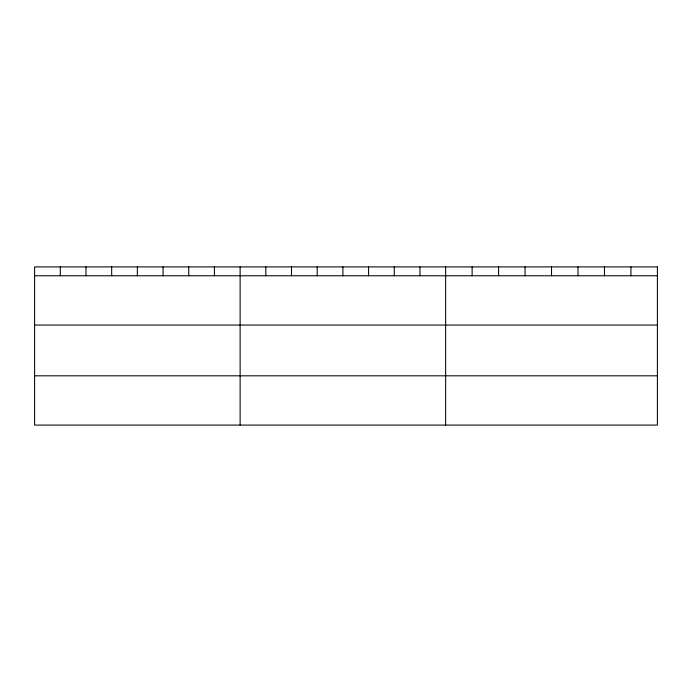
<?xml version="1.0" encoding="UTF-8"?>
<svg xmlns="http://www.w3.org/2000/svg" width="692" height="692" viewBox="0 0 692 692"><rect width="100%" height="100%" fill="white"/><g stroke="black" fill="none" stroke-linecap="round" stroke-linejoin="round"><path stroke-width="1.04" d="M34.6 275.771L657.4 275.771M34.6 325.05L657.4 325.05M34.6 375.817L657.4 375.817M630.931 266.913L630.931 275.771M604.462 266.913L604.462 275.771M577.993 266.913L577.993 275.771M551.524 266.913L551.524 275.771M525.055 266.913L525.055 275.771M498.586 266.913L498.586 275.771M472.117 266.913L472.117 275.771M445.648 266.913L445.648 425.087M419.957 266.913L419.957 275.771M394.267 266.913L394.267 275.771M368.577 266.913L368.577 275.771M342.886 266.913L342.886 275.771M317.195 266.913L317.195 275.771M291.505 266.913L291.505 275.771M265.815 266.913L265.815 275.771M240.124 266.913L240.124 425.087M214.434 266.913L214.434 275.771M188.743 266.913L188.743 275.771M163.053 266.913L163.053 275.771M137.362 266.913L137.362 275.771M111.671 266.913L111.671 275.771M85.981 266.913L85.981 275.771M60.291 266.913L60.291 275.771M657.4 266.913L34.6 266.913L34.6 425.087L657.4 425.087L657.4 266.913"/></g></svg>
